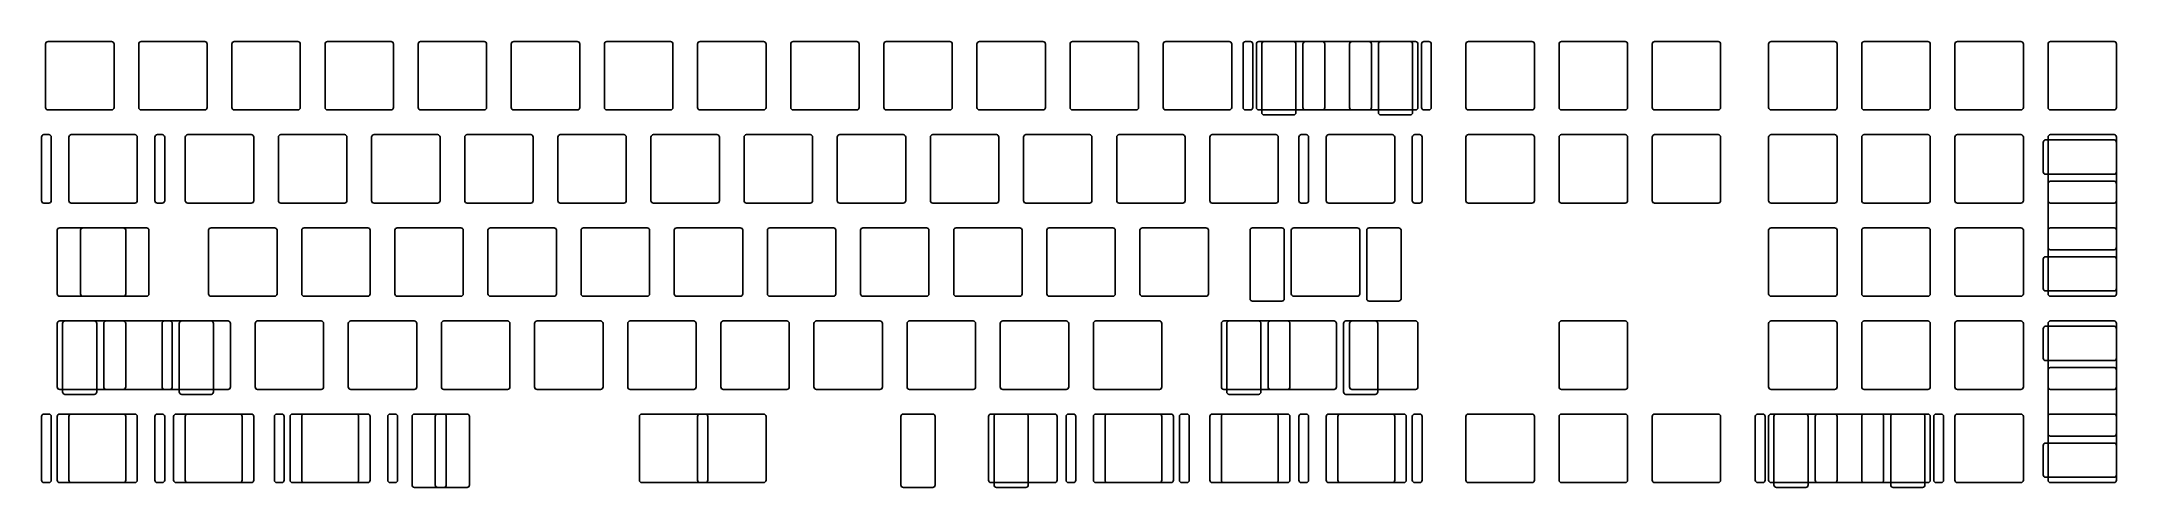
# Model space of a CAD drawing. Header units: millimetres. Extents: x 2 to 426, y -94 to -3.
import ezdxf

# ---------------------------------------------------------------- set-up
doc = ezdxf.new("R2010")
doc.units = ezdxf.units.MM

msp = doc.modelspace()

# ---------------------------------------------------------------- linework, layer by layer
for p, q in [((2.525, -3.025), (2.525, -16.025)), ((16.025, -2.525), (3.025, -2.525)), ((16.525, -16.025), (16.525, -3.025)), ((21.575, -3.025), (21.575, -16.025)), ((35.075, -2.525), (22.075, -2.525)), ((35.575, -16.025), (35.575, -3.025)), ((40.625, -3.025), (40.625, -16.025)), ((54.125, -2.525), (41.125, -2.525)), ((54.625, -16.025), (54.625, -3.025)), ((59.675, -3.025), (59.675, -16.025)), ((73.175, -2.525), (60.175, -2.525)), ((73.675, -16.025), (73.675, -3.025)), ((78.725, -3.025), (78.725, -16.025)), ((92.225, -2.525), (79.225, -2.525)), ((92.725, -16.025), (92.725, -3.025)), ((97.775, -3.025), (97.775, -16.025)), ((111.275, -2.525), (98.275, -2.525)), ((111.775, -16.025), (111.775, -3.025)), ((116.825, -3.025), (116.825, -16.025)), ((130.325, -2.525), (117.325, -2.525)), ((130.825, -16.025), (130.825, -3.025)), ((135.875, -3.025), (135.875, -16.025)), ((149.375, -2.525), (136.375, -2.525)), ((149.875, -16.025), (149.875, -3.025)), ((154.925, -3.025), (154.925, -16.025)), ((168.425, -2.525), (155.425, -2.525)), ((168.925, -16.025), (168.925, -3.025)), ((173.975, -3.025), (173.975, -16.025)), ((187.475, -2.525), (174.475, -2.525)), ((187.975, -16.025), (187.975, -3.025)), ((193.025, -3.025), (193.025, -16.025)), ((206.525, -2.525), (193.525, -2.525)), ((207.025, -16.025), (207.025, -3.025)), ((212.075, -3.025), (212.075, -16.025)), ((225.575, -2.525), (212.575, -2.525)), ((226.075, -16.025), (226.075, -3.025)), ((231.125, -3.025), (231.125, -16.025)), ((244.625, -2.525), (231.625, -2.525)), ((245.125, -16.025), (245.125, -3.025)), ((247.45, -3.025), (247.45, -16.025)), ((248.95, -2.525), (247.95, -2.525)), ((249.45, -16.025), (249.45, -3.025)), ((250.175, -3.025), (250.175, -16.025)), ((263.675, -2.525), (250.675, -2.525)), ((251.262, -3.025), (251.262, -17.025)), ((257.762, -2.525), (251.762, -2.525)), ((258.262, -17.025), (258.262, -3.025)), ((259.7, -3.025), (259.7, -16.025)), ((273.2, -2.525), (260.2, -2.525)), ((264.175, -16.025), (264.175, -3.025)), ((269.225, -3.025), (269.225, -16.025)), ((282.725, -2.525), (269.725, -2.525)), ((273.7, -16.025), (273.7, -3.025)), ((275.138, -3.025), (275.138, -17.025)), ((281.638, -2.525), (275.638, -2.525)), ((282.138, -17.025), (282.138, -3.025)), ((283.225, -16.025), (283.225, -3.025)), ((283.95, -3.025), (283.95, -16.025)), ((285.45, -2.525), (284.45, -2.525)), ((285.95, -16.025), (285.95, -3.025)), ((293.0375, -3.025), (293.0375, -16.025)), ((306.5375, -2.525), (293.5375, -2.525)), ((307.0375, -16.025), (307.0375, -3.025)), ((312.0875, -3.025), (312.0875, -16.025)), ((325.5875, -2.525), (312.5875, -2.525)), ((326.0875, -16.025), (326.0875, -3.025)), ((331.1375, -3.025), (331.1375, -16.025)), ((344.6375, -2.525), (331.6375, -2.525)), ((345.1375, -16.025), (345.1375, -3.025)), ((354.95, -3.025), (354.95, -16.025)), ((368.45, -2.525), (355.45, -2.525)), ((368.95, -16.025), (368.95, -3.025)), ((374, -3.025), (374, -16.025)), ((387.5, -2.525), (374.5, -2.525)), ((388, -16.025), (388, -3.025)), ((393.05, -3.025), (393.05, -16.025)), ((406.55, -2.525), (393.55, -2.525)), ((407.05, -16.025), (407.05, -3.025)), ((412.1, -3.025), (412.1, -16.025)), ((425.6, -2.525), (412.6, -2.525)), ((426.1, -16.025), (426.1, -3.025)), ((3.025, -16.525), (16.025, -16.525)), ((22.075, -16.525), (35.075, -16.525)), ((41.125, -16.525), (54.125, -16.525)), ((60.175, -16.525), (73.175, -16.525)), ((79.225, -16.525), (92.225, -16.525)), ((98.275, -16.525), (111.275, -16.525)), ((117.325, -16.525), (130.325, -16.525)), ((136.375, -16.525), (149.375, -16.525)), ((155.425, -16.525), (168.425, -16.525)), ((174.475, -16.525), (187.475, -16.525)), ((193.525, -16.525), (206.525, -16.525)), ((212.575, -16.525), (225.575, -16.525)), ((231.625, -16.525), (244.625, -16.525)), ((247.95, -16.525), (248.95, -16.525)), ((250.675, -16.525), (263.675, -16.525)), ((260.2, -16.525), (273.2, -16.525)), ((269.725, -16.525), (282.725, -16.525)), ((284.45, -16.525), (285.45, -16.525)), ((293.5375, -16.525), (306.5375, -16.525)), ((312.5875, -16.525), (325.5875, -16.525)), ((331.6375, -16.525), (344.6375, -16.525)), ((355.45, -16.525), (368.45, -16.525)), ((374.5, -16.525), (387.5, -16.525)), ((393.55, -16.525), (406.55, -16.525)), ((412.6, -16.525), (425.6, -16.525)), ((251.762, -17.525), (257.762, -17.525)), ((275.638, -17.525), (281.638, -17.525)), ((1.6875, -22.075), (1.6875, -35.075)), ((3.1875, -21.575), (2.1875, -21.575)), ((3.6875, -35.075), (3.6875, -22.075)), ((7.2875, -22.075), (7.2875, -35.075)), ((20.7875, -21.575), (7.7875, -21.575)), ((21.2875, -35.075), (21.2875, -22.075)), ((24.8875, -22.075), (24.8875, -35.075)), ((26.3875, -21.575), (25.3875, -21.575)), ((26.8875, -35.075), (26.8875, -22.075)), ((31.1, -22.075), (31.1, -35.075)), ((44.6, -21.575), (31.6, -21.575)), ((45.1, -35.075), (45.1, -22.075)), ((50.15, -22.075), (50.15, -35.075)), ((63.65, -21.575), (50.65, -21.575)), ((64.15, -35.075), (64.15, -22.075)), ((69.2, -22.075), (69.2, -35.075)), ((82.7, -21.575), (69.7, -21.575)), ((83.2, -35.075), (83.2, -22.075)), ((88.25, -22.075), (88.25, -35.075)), ((101.75, -21.575), (88.75, -21.575)), ((102.25, -35.075), (102.25, -22.075)), ((107.3, -22.075), (107.3, -35.075)), ((120.8, -21.575), (107.8, -21.575)), ((121.3, -35.075), (121.3, -22.075)), ((126.35, -22.075), (126.35, -35.075)), ((139.85, -21.575), (126.85, -21.575)), ((140.35, -35.075), (140.35, -22.075)), ((145.4, -22.075), (145.4, -35.075)), ((158.9, -21.575), (145.9, -21.575)), ((159.4, -35.075), (159.4, -22.075)), ((164.45, -22.075), (164.45, -35.075)), ((177.95, -21.575), (164.95, -21.575)), ((178.45, -35.075), (178.45, -22.075)), ((183.5, -22.075), (183.5, -35.075)), ((197, -21.575), (184, -21.575)), ((197.5, -35.075), (197.5, -22.075)), ((202.55, -22.075), (202.55, -35.075)), ((216.05, -21.575), (203.05, -21.575)), ((216.55, -35.075), (216.55, -22.075)), ((221.6, -22.075), (221.6, -35.075)), ((235.1, -21.575), (222.1, -21.575)), ((235.6, -35.075), (235.6, -22.075)), ((240.65, -22.075), (240.65, -35.075)), ((254.15, -21.575), (241.15, -21.575)), ((254.65, -35.075), (254.65, -22.075)), ((258.8625, -22.075), (258.8625, -35.075)), ((260.3625, -21.575), (259.3625, -21.575)), ((260.8625, -35.075), (260.8625, -22.075)), ((264.4625, -22.075), (264.4625, -35.075)), ((277.9625, -21.575), (264.9625, -21.575)), ((278.4625, -35.075), (278.4625, -22.075)), ((282.0625, -22.075), (282.0625, -35.075)), ((283.5625, -21.575), (282.5625, -21.575)), ((284.0625, -35.075), (284.0625, -22.075)), ((293.0375, -22.075), (293.0375, -35.075)), ((306.5375, -21.575), (293.5375, -21.575)), ((307.0375, -35.075), (307.0375, -22.075)), ((312.0875, -22.075), (312.0875, -35.075)), ((325.5875, -21.575), (312.5875, -21.575)), ((326.0875, -35.075), (326.0875, -22.075)), ((331.1375, -22.075), (331.1375, -35.075)), ((344.6375, -21.575), (331.6375, -21.575)), ((345.1375, -35.075), (345.1375, -22.075)), ((354.95, -22.075), (354.95, -35.075)), ((368.45, -21.575), (355.45, -21.575)), ((368.95, -35.075), (368.95, -22.075)), ((374, -22.075), (374, -35.075)), ((387.5, -21.575), (374.5, -21.575)), ((388, -35.075), (388, -22.075)), ((393.05, -22.075), (393.05, -35.075)), ((406.55, -21.575), (393.55, -21.575)), ((407.05, -35.075), (407.05, -22.075)), ((411.1, -23.162), (411.1, -29.162)), ((425.6, -22.662), (411.6, -22.662)), ((412.1, -22.075), (412.1, -35.075)), ((425.6, -21.575), (412.6, -21.575)), ((426.1, -35.075), (426.1, -22.075)), ((426.1, -29.162), (426.1, -23.162)), ((411.6, -29.662), (425.6, -29.662)), ((412.1, -31.6), (412.1, -44.6)), ((425.6, -31.1), (412.6, -31.1)), ((426.1, -44.6), (426.1, -31.6)), ((2.1875, -35.575), (3.1875, -35.575)), ((7.7875, -35.575), (20.7875, -35.575)), ((25.3875, -35.575), (26.3875, -35.575)), ((31.6, -35.575), (44.6, -35.575)), ((50.65, -35.575), (63.65, -35.575)), ((69.7, -35.575), (82.7, -35.575)), ((88.75, -35.575), (101.75, -35.575)), ((107.8, -35.575), (120.8, -35.575)), ((126.85, -35.575), (139.85, -35.575)), ((145.9, -35.575), (158.9, -35.575)), ((164.95, -35.575), (177.95, -35.575)), ((184, -35.575), (197, -35.575)), ((203.05, -35.575), (216.05, -35.575)), ((222.1, -35.575), (235.1, -35.575)), ((241.15, -35.575), (254.15, -35.575)), ((259.3625, -35.575), (260.3625, -35.575)), ((264.9625, -35.575), (277.9625, -35.575)), ((282.5625, -35.575), (283.5625, -35.575)), ((293.5375, -35.575), (306.5375, -35.575)), ((312.5875, -35.575), (325.5875, -35.575)), ((331.6375, -35.575), (344.6375, -35.575)), ((355.45, -35.575), (368.45, -35.575)), ((374.5, -35.575), (387.5, -35.575)), ((393.55, -35.575), (406.55, -35.575)), ((412.6, -35.575), (425.6, -35.575)), ((4.90625, -41.125), (4.90625, -54.125)), ((18.40625, -40.625), (5.40625, -40.625)), ((9.66875, -41.125), (9.66875, -54.125)), ((23.16875, -40.625), (10.16875, -40.625)), ((18.90625, -54.125), (18.90625, -41.125)), ((23.66875, -54.125), (23.66875, -41.125)), ((35.8625, -41.125), (35.8625, -54.125)), ((49.3625, -40.625), (36.3625, -40.625)), ((49.8625, -54.125), (49.8625, -41.125)), ((54.9125, -41.125), (54.9125, -54.125)), ((68.4125, -40.625), (55.4125, -40.625)), ((68.9125, -54.125), (68.9125, -41.125)), ((73.9625, -41.125), (73.9625, -54.125)), ((87.4625, -40.625), (74.4625, -40.625)), ((87.9625, -54.125), (87.9625, -41.125)), ((93.0125, -41.125), (93.0125, -54.125)), ((106.5125, -40.625), (93.5125, -40.625)), ((107.0125, -54.125), (107.0125, -41.125)), ((112.0625, -41.125), (112.0625, -54.125)), ((125.5625, -40.625), (112.5625, -40.625)), ((126.0625, -54.125), (126.0625, -41.125)), ((131.1125, -41.125), (131.1125, -54.125)), ((144.6125, -40.625), (131.6125, -40.625)), ((145.1125, -54.125), (145.1125, -41.125)), ((150.1625, -41.125), (150.1625, -54.125)), ((163.6625, -40.625), (150.6625, -40.625)), ((164.1625, -54.125), (164.1625, -41.125)), ((169.2125, -41.125), (169.2125, -54.125)), ((182.7125, -40.625), (169.7125, -40.625)), ((183.2125, -54.125), (183.2125, -41.125)), ((188.2625, -41.125), (188.2625, -54.125)), ((201.7625, -40.625), (188.7625, -40.625)), ((202.2625, -54.125), (202.2625, -41.125)), ((207.3125, -41.125), (207.3125, -54.125)), ((220.8125, -40.625), (207.8125, -40.625)), ((221.3125, -54.125), (221.3125, -41.125)), ((226.3625, -41.125), (226.3625, -54.125)), ((239.8625, -40.625), (226.8625, -40.625)), ((240.3625, -54.125), (240.3625, -41.125)), ((248.88075, -41.125), (248.88075, -55.125)), ((255.38075, -40.625), (249.38075, -40.625)), ((255.88075, -55.125), (255.88075, -41.125)), ((257.31875, -41.125), (257.31875, -54.125)), ((270.81875, -40.625), (257.81875, -40.625)), ((271.31875, -54.125), (271.31875, -41.125)), ((272.75675, -41.125), (272.75675, -55.125)), ((279.25675, -40.625), (273.25675, -40.625)), ((279.75675, -55.125), (279.75675, -41.125)), ((354.95, -41.125), (354.95, -54.125)), ((368.45, -40.625), (355.45, -40.625)), ((368.95, -54.125), (368.95, -41.125)), ((374, -41.125), (374, -54.125)), ((387.5, -40.625), (374.5, -40.625)), ((388, -54.125), (388, -41.125)), ((393.05, -41.125), (393.05, -54.125)), ((406.55, -40.625), (393.55, -40.625)), ((407.05, -54.125), (407.05, -41.125)), ((412.1, -41.125), (412.1, -54.125)), ((425.6, -40.625), (412.6, -40.625)), ((426.1, -54.125), (426.1, -41.125)), ((425.6, -46.538), (411.6, -46.538)), ((412.6, -45.1), (425.6, -45.1)), ((411.1, -47.038), (411.1, -53.038)), ((426.1, -53.038), (426.1, -47.038)), ((5.40625, -54.625), (18.40625, -54.625)), ((10.16875, -54.625), (23.16875, -54.625)), ((36.3625, -54.625), (49.3625, -54.625)), ((55.4125, -54.625), (68.4125, -54.625)), ((74.4625, -54.625), (87.4625, -54.625)), ((93.5125, -54.625), (106.5125, -54.625)), ((112.5625, -54.625), (125.5625, -54.625)), ((131.6125, -54.625), (144.6125, -54.625)), ((150.6625, -54.625), (163.6625, -54.625)), ((169.7125, -54.625), (182.7125, -54.625)), ((188.7625, -54.625), (201.7625, -54.625)), ((207.8125, -54.625), (220.8125, -54.625)), ((226.8625, -54.625), (239.8625, -54.625)), ((257.81875, -54.625), (270.81875, -54.625)), ((355.45, -54.625), (368.45, -54.625)), ((374.5, -54.625), (387.5, -54.625)), ((393.55, -54.625), (406.55, -54.625)), ((411.6, -53.538), (425.6, -53.538)), ((412.6, -54.625), (425.6, -54.625)), ((249.38075, -55.625), (255.38075, -55.625)), ((273.25675, -55.625), (279.25675, -55.625)), ((4.90625, -60.175), (4.90625, -73.175)), ((18.40625, -59.675), (5.40625, -59.675)), ((5.99325, -60.175), (5.99325, -74.175)), ((12.49325, -59.675), (6.49325, -59.675)), ((12.99325, -74.175), (12.99325, -60.175)), ((14.43125, -60.175), (14.43125, -73.175)), ((27.93125, -59.675), (14.93125, -59.675)), ((18.90625, -73.175), (18.90625, -60.175)), ((26.3375, -60.175), (26.3375, -73.175)), ((39.8375, -59.675), (26.8375, -59.675)), ((28.43125, -73.175), (28.43125, -60.175)), ((29.86925, -60.175), (29.86925, -74.175)), ((36.36925, -59.675), (30.36925, -59.675)), ((36.86925, -74.175), (36.86925, -60.175)), ((40.3375, -73.175), (40.3375, -60.175)), ((45.3875, -60.175), (45.3875, -73.175)), ((58.8875, -59.675), (45.8875, -59.675)), ((59.3875, -73.175), (59.3875, -60.175)), ((64.4375, -60.175), (64.4375, -73.175)), ((77.9375, -59.675), (64.9375, -59.675)), ((78.4375, -73.175), (78.4375, -60.175)), ((83.4875, -60.175), (83.4875, -73.175)), ((96.9875, -59.675), (83.9875, -59.675)), ((97.4875, -73.175), (97.4875, -60.175)), ((102.5375, -60.175), (102.5375, -73.175)), ((116.0375, -59.675), (103.0375, -59.675)), ((116.5375, -73.175), (116.5375, -60.175)), ((121.5875, -60.175), (121.5875, -73.175)), ((135.0875, -59.675), (122.0875, -59.675)), ((135.5875, -73.175), (135.5875, -60.175)), ((140.6375, -60.175), (140.6375, -73.175)), ((154.1375, -59.675), (141.1375, -59.675)), ((154.6375, -73.175), (154.6375, -60.175)), ((159.6875, -60.175), (159.6875, -73.175)), ((173.1875, -59.675), (160.1875, -59.675)), ((173.6875, -73.175), (173.6875, -60.175)), ((178.7375, -60.175), (178.7375, -73.175)), ((192.2375, -59.675), (179.2375, -59.675)), ((192.7375, -73.175), (192.7375, -60.175)), ((197.7875, -60.175), (197.7875, -73.175)), ((211.2875, -59.675), (198.2875, -59.675)), ((211.7875, -73.175), (211.7875, -60.175)), ((216.8375, -60.175), (216.8375, -73.175)), ((230.3375, -59.675), (217.3375, -59.675)), ((230.8375, -73.175), (230.8375, -60.175)), ((243.03125, -60.175), (243.03125, -73.175)), ((256.53125, -59.675), (243.53125, -59.675)), ((244.11825, -60.175), (244.11825, -74.175)), ((250.61825, -59.675), (244.61825, -59.675)), ((251.11825, -74.175), (251.11825, -60.175)), ((252.55625, -60.175), (252.55625, -73.175)), ((266.05625, -59.675), (253.05625, -59.675)), ((257.03125, -73.175), (257.03125, -60.175)), ((266.55625, -73.175), (266.55625, -60.175)), ((267.99425, -60.175), (267.99425, -74.175)), ((274.49425, -59.675), (268.49425, -59.675)), ((269.225, -60.175), (269.225, -73.175)), ((282.725, -59.675), (269.725, -59.675)), ((274.99425, -74.175), (274.99425, -60.175)), ((283.225, -73.175), (283.225, -60.175)), ((312.0875, -60.175), (312.0875, -73.175)), ((325.5875, -59.675), (312.5875, -59.675)), ((326.0875, -73.175), (326.0875, -60.175)), ((354.95, -60.175), (354.95, -73.175)), ((368.45, -59.675), (355.45, -59.675)), ((368.95, -73.175), (368.95, -60.175)), ((374, -60.175), (374, -73.175)), ((387.5, -59.675), (374.5, -59.675)), ((388, -73.175), (388, -60.175)), ((393.05, -60.175), (393.05, -73.175)), ((406.55, -59.675), (393.55, -59.675)), ((407.05, -73.175), (407.05, -60.175)), ((411.1, -61.262), (411.1, -67.262)), ((425.6, -60.762), (411.6, -60.762)), ((412.1, -60.175), (412.1, -73.175)), ((425.6, -59.675), (412.6, -59.675)), ((426.1, -73.175), (426.1, -60.175)), ((426.1, -67.262), (426.1, -61.262)), ((411.6, -67.762), (425.6, -67.762)), ((412.1, -69.7), (412.1, -82.7)), ((425.6, -69.2), (412.6, -69.2)), ((426.1, -82.7), (426.1, -69.7)), ((5.40625, -73.675), (18.40625, -73.675)), ((6.49325, -74.675), (12.49325, -74.675)), ((14.93125, -73.675), (27.93125, -73.675)), ((26.8375, -73.675), (39.8375, -73.675)), ((30.36925, -74.675), (36.36925, -74.675)), ((45.8875, -73.675), (58.8875, -73.675)), ((64.9375, -73.675), (77.9375, -73.675)), ((83.9875, -73.675), (96.9875, -73.675)), ((103.0375, -73.675), (116.0375, -73.675)), ((122.0875, -73.675), (135.0875, -73.675)), ((141.1375, -73.675), (154.1375, -73.675)), ((160.1875, -73.675), (173.1875, -73.675)), ((179.2375, -73.675), (192.2375, -73.675)), ((198.2875, -73.675), (211.2875, -73.675)), ((217.3375, -73.675), (230.3375, -73.675)), ((243.53125, -73.675), (256.53125, -73.675)), ((244.61825, -74.675), (250.61825, -74.675)), ((253.05625, -73.675), (266.05625, -73.675)), ((268.49425, -74.675), (274.49425, -74.675)), ((269.725, -73.675), (282.725, -73.675)), ((312.5875, -73.675), (325.5875, -73.675)), ((355.45, -73.675), (368.45, -73.675)), ((374.5, -73.675), (387.5, -73.675)), ((393.55, -73.675), (406.55, -73.675)), ((412.6, -73.675), (425.6, -73.675)), ((1.6875, -79.225), (1.6875, -92.225)), ((3.1875, -78.725), (2.1875, -78.725)), ((3.6875, -92.225), (3.6875, -79.225)), ((4.90625, -79.225), (4.90625, -92.225)), ((18.40625, -78.725), (5.40625, -78.725)), ((7.2875, -79.225), (7.2875, -92.225)), ((20.7875, -78.725), (7.7875, -78.725)), ((18.90625, -92.225), (18.90625, -79.225)), ((21.2875, -92.225), (21.2875, -79.225)), ((24.8875, -79.225), (24.8875, -92.225)), ((26.3875, -78.725), (25.3875, -78.725)), ((26.8875, -92.225), (26.8875, -79.225)), ((28.71875, -79.225), (28.71875, -92.225)), ((42.21875, -78.725), (29.21875, -78.725)), ((31.1, -79.225), (31.1, -92.225)), ((44.6, -78.725), (31.6, -78.725)), ((42.71875, -92.225), (42.71875, -79.225)), ((45.1, -92.225), (45.1, -79.225)), ((49.3125, -79.225), (49.3125, -92.225)), ((50.8125, -78.725), (49.8125, -78.725)), ((51.3125, -92.225), (51.3125, -79.225)), ((52.53125, -79.225), (52.53125, -92.225)), ((66.03125, -78.725), (53.03125, -78.725)), ((54.9125, -79.225), (54.9125, -92.225)), ((68.4125, -78.725), (55.4125, -78.725)), ((66.53125, -92.225), (66.53125, -79.225)), ((68.9125, -92.225), (68.9125, -79.225)), ((72.5125, -79.225), (72.5125, -92.225)), ((74.0125, -78.725), (73.0125, -78.725)), ((74.5125, -92.225), (74.5125, -79.225)), ((77.46875, -79.225), (77.46875, -93.225)), ((83.96875, -78.725), (77.96875, -78.725)), ((82.225, -79.225), (82.225, -93.225)), ((88.725, -78.725), (82.725, -78.725)), ((84.46875, -93.225), (84.46875, -79.225)), ((89.225, -93.225), (89.225, -79.225)), ((123.96875, -79.225), (123.96875, -92.225)), ((137.46875, -78.725), (124.46875, -78.725)), ((135.875, -79.225), (135.875, -92.225)), ((149.375, -78.725), (136.375, -78.725)), ((137.96875, -92.225), (137.96875, -79.225)), ((149.875, -92.225), (149.875, -79.225)), ((177.46875, -79.225), (177.46875, -93.225)), ((183.96875, -78.725), (177.96875, -78.725)), ((184.46875, -93.225), (184.46875, -79.225)), ((195.40625, -79.225), (195.40625, -92.225)), ((208.90625, -78.725), (195.90625, -78.725)), ((196.525, -79.225), (196.525, -93.225)), ((203.025, -78.725), (197.025, -78.725)), ((203.525, -93.225), (203.525, -79.225)), ((209.40625, -92.225), (209.40625, -79.225)), ((211.2375, -79.225), (211.2375, -92.225)), ((212.7375, -78.725), (211.7375, -78.725)), ((213.2375, -92.225), (213.2375, -79.225)), ((216.8375, -79.225), (216.8375, -92.225)), ((230.3375, -78.725), (217.3375, -78.725)), ((219.21875, -79.225), (219.21875, -92.225)), ((232.71875, -78.725), (219.71875, -78.725)), ((230.8375, -92.225), (230.8375, -79.225)), ((233.21875, -92.225), (233.21875, -79.225)), ((234.4375, -79.225), (234.4375, -92.225)), ((235.9375, -78.725), (234.9375, -78.725)), ((236.4375, -92.225), (236.4375, -79.225)), ((240.65, -79.225), (240.65, -92.225)), ((254.15, -78.725), (241.15, -78.725)), ((243.03125, -79.225), (243.03125, -92.225)), ((256.53125, -78.725), (243.53125, -78.725)), ((254.65, -92.225), (254.65, -79.225)), ((257.03125, -92.225), (257.03125, -79.225)), ((258.8625, -79.225), (258.8625, -92.225)), ((260.3625, -78.725), (259.3625, -78.725)), ((260.8625, -92.225), (260.8625, -79.225)), ((264.4625, -79.225), (264.4625, -92.225)), ((277.9625, -78.725), (264.9625, -78.725)), ((266.84375, -79.225), (266.84375, -92.225)), ((280.34375, -78.725), (267.34375, -78.725)), ((278.4625, -92.225), (278.4625, -79.225)), ((280.84375, -92.225), (280.84375, -79.225)), ((282.0625, -79.225), (282.0625, -92.225)), ((283.5625, -78.725), (282.5625, -78.725)), ((284.0625, -92.225), (284.0625, -79.225)), ((293.0375, -79.225), (293.0375, -92.225)), ((306.5375, -78.725), (293.5375, -78.725)), ((307.0375, -92.225), (307.0375, -79.225)), ((312.0875, -79.225), (312.0875, -92.225)), ((325.5875, -78.725), (312.5875, -78.725)), ((326.0875, -92.225), (326.0875, -79.225)), ((331.1375, -79.225), (331.1375, -92.225)), ((344.6375, -78.725), (331.6375, -78.725)), ((345.1375, -92.225), (345.1375, -79.225)), ((352.225, -79.225), (352.225, -92.225)), ((353.725, -78.725), (352.725, -78.725)), ((354.225, -92.225), (354.225, -79.225)), ((354.95, -79.225), (354.95, -92.225)), ((368.45, -78.725), (355.45, -78.725)), ((356.037, -79.225), (356.037, -93.225)), ((362.537, -78.725), (356.537, -78.725)), ((363.037, -93.225), (363.037, -79.225)), ((364.475, -79.225), (364.475, -92.225)), ((377.975, -78.725), (364.975, -78.725)), ((368.95, -92.225), (368.95, -79.225)), ((374, -79.225), (374, -92.225)), ((387.5, -78.725), (374.5, -78.725)), ((378.475, -92.225), (378.475, -79.225)), ((379.913, -79.225), (379.913, -93.225)), ((386.413, -78.725), (380.413, -78.725)), ((386.913, -93.225), (386.913, -79.225)), ((388, -92.225), (388, -79.225)), ((388.725, -79.225), (388.725, -92.225)), ((390.225, -78.725), (389.225, -78.725)), ((390.725, -92.225), (390.725, -79.225)), ((393.05, -79.225), (393.05, -92.225)), ((406.55, -78.725), (393.55, -78.725)), ((407.05, -92.225), (407.05, -79.225)), ((412.1, -79.225), (412.1, -92.225)), ((425.6, -78.725), (412.6, -78.725)), ((426.1, -92.225), (426.1, -79.225)), ((425.6, -84.638), (411.6, -84.638)), ((412.6, -83.2), (425.6, -83.2)), ((411.1, -85.138), (411.1, -91.138)), ((426.1, -91.138), (426.1, -85.138)), ((2.1875, -92.725), (3.1875, -92.725)), ((5.40625, -92.725), (18.40625, -92.725)), ((7.7875, -92.725), (20.7875, -92.725)), ((25.3875, -92.725), (26.3875, -92.725)), ((29.21875, -92.725), (42.21875, -92.725)), ((31.6, -92.725), (44.6, -92.725)), ((49.8125, -92.725), (50.8125, -92.725)), ((53.03125, -92.725), (66.03125, -92.725)), ((55.4125, -92.725), (68.4125, -92.725)), ((73.0125, -92.725), (74.0125, -92.725)), ((124.46875, -92.725), (137.46875, -92.725)), ((136.375, -92.725), (149.375, -92.725)), ((195.90625, -92.725), (208.90625, -92.725)), ((211.7375, -92.725), (212.7375, -92.725)), ((217.3375, -92.725), (230.3375, -92.725)), ((219.71875, -92.725), (232.71875, -92.725)), ((234.9375, -92.725), (235.9375, -92.725)), ((241.15, -92.725), (254.15, -92.725)), ((243.53125, -92.725), (256.53125, -92.725)), ((259.3625, -92.725), (260.3625, -92.725)), ((264.9625, -92.725), (277.9625, -92.725)), ((267.34375, -92.725), (280.34375, -92.725)), ((282.5625, -92.725), (283.5625, -92.725)), ((293.5375, -92.725), (306.5375, -92.725)), ((312.5875, -92.725), (325.5875, -92.725)), ((331.6375, -92.725), (344.6375, -92.725)), ((352.725, -92.725), (353.725, -92.725)), ((355.45, -92.725), (368.45, -92.725)), ((364.975, -92.725), (377.975, -92.725)), ((374.5, -92.725), (387.5, -92.725)), ((389.225, -92.725), (390.225, -92.725)), ((393.55, -92.725), (406.55, -92.725)), ((411.6, -91.638), (425.6, -91.638)), ((412.6, -92.725), (425.6, -92.725)), ((77.96875, -93.725), (83.96875, -93.725)), ((82.725, -93.725), (88.725, -93.725)), ((177.96875, -93.725), (183.96875, -93.725)), ((197.025, -93.725), (203.025, -93.725)), ((356.537, -93.725), (362.537, -93.725)), ((380.413, -93.725), (386.413, -93.725))]:
    msp.add_line(p, q)
for centre, start, end in [((3.025, -3.025), 90, 180), ((16.025, -3.025), 0, 90), ((22.075, -3.025), 90, 180), ((35.075, -3.025), 0, 90), ((41.125, -3.025), 90, 180), ((54.125, -3.025), 0, 90), ((60.175, -3.025), 90, 180), ((73.175, -3.025), 0, 90), ((79.225, -3.025), 90, 180), ((92.225, -3.025), 0, 90), ((98.275, -3.025), 90, 180), ((111.275, -3.025), 0, 90), ((117.325, -3.025), 90, 180), ((130.325, -3.025), 0, 90), ((136.375, -3.025), 90, 180), ((149.375, -3.025), 0, 90), ((155.425, -3.025), 90, 180), ((168.425, -3.025), 0, 90), ((174.475, -3.025), 90, 180), ((187.475, -3.025), 0, 90), ((193.525, -3.025), 90, 180), ((206.525, -3.025), 0, 90), ((212.575, -3.025), 90, 180), ((225.575, -3.025), 0, 90), ((231.625, -3.025), 90, 180), ((244.625, -3.025), 0, 90), ((247.95, -3.025), 90, 180), ((248.95, -3.025), 0, 90), ((250.675, -3.025), 90, 180), ((251.762, -3.025), 90, 180), ((257.762, -3.025), 0, 90), ((260.2, -3.025), 90, 180), ((263.675, -3.025), 0, 90), ((269.725, -3.025), 90, 180), ((273.2, -3.025), 0, 90), ((275.638, -3.025), 90, 180), ((281.638, -3.025), 0, 90), ((282.725, -3.025), 0, 90), ((284.45, -3.025), 90, 180), ((285.45, -3.025), 0, 90), ((293.5375, -3.025), 90, 180), ((306.5375, -3.025), 0, 90), ((312.5875, -3.025), 90, 180), ((325.5875, -3.025), 0, 90), ((331.6375, -3.025), 90, 180), ((344.6375, -3.025), 0, 90), ((355.45, -3.025), 90, 180), ((368.45, -3.025), 0, 90), ((374.5, -3.025), 90, 180), ((387.5, -3.025), 0, 90), ((393.55, -3.025), 90, 180), ((406.55, -3.025), 0, 90), ((412.6, -3.025), 90, 180), ((425.6, -3.025), 0, 90), ((3.025, -16.025), 180, 270), ((16.025, -16.025), 270, 0), ((22.075, -16.025), 180, 270), ((35.075, -16.025), 270, 0), ((41.125, -16.025), 180, 270), ((54.125, -16.025), 270, 0), ((60.175, -16.025), 180, 270), ((73.175, -16.025), 270, 0), ((79.225, -16.025), 180, 270), ((92.225, -16.025), 270, 0), ((98.275, -16.025), 180, 270), ((111.275, -16.025), 270, 0), ((117.325, -16.025), 180, 270), ((130.325, -16.025), 270, 0), ((136.375, -16.025), 180, 270), ((149.375, -16.025), 270, 0), ((155.425, -16.025), 180, 270), ((168.425, -16.025), 270, 0), ((174.475, -16.025), 180, 270), ((187.475, -16.025), 270, 0), ((193.525, -16.025), 180, 270), ((206.525, -16.025), 270, 0), ((212.575, -16.025), 180, 270), ((225.575, -16.025), 270, 0), ((231.625, -16.025), 180, 270), ((244.625, -16.025), 270, 0), ((247.95, -16.025), 180, 270), ((248.95, -16.025), 270, 0), ((250.675, -16.025), 180, 270), ((260.2, -16.025), 180, 270), ((263.675, -16.025), 270, 0), ((269.725, -16.025), 180, 270), ((273.2, -16.025), 270, 0), ((282.725, -16.025), 270, 0), ((284.45, -16.025), 180, 270), ((285.45, -16.025), 270, 0), ((293.5375, -16.025), 180, 270), ((306.5375, -16.025), 270, 0), ((312.5875, -16.025), 180, 270), ((325.5875, -16.025), 270, 0), ((331.6375, -16.025), 180, 270), ((344.6375, -16.025), 270, 0), ((355.45, -16.025), 180, 270), ((368.45, -16.025), 270, 0), ((374.5, -16.025), 180, 270), ((387.5, -16.025), 270, 0), ((393.55, -16.025), 180, 270), ((406.55, -16.025), 270, 0), ((412.6, -16.025), 180, 270), ((425.6, -16.025), 270, 0), ((251.762, -17.025), 180, 270), ((257.762, -17.025), 270, 0), ((275.638, -17.025), 180, 270), ((281.638, -17.025), 270, 0), ((2.1875, -22.075), 90, 180), ((3.1875, -22.075), 0, 90), ((7.7875, -22.075), 90, 180), ((20.7875, -22.075), 0, 90), ((25.3875, -22.075), 90, 180), ((26.3875, -22.075), 0, 90), ((31.6, -22.075), 90, 180), ((44.6, -22.075), 0, 90), ((50.65, -22.075), 90, 180), ((63.65, -22.075), 0, 90), ((69.7, -22.075), 90, 180), ((82.7, -22.075), 0, 90), ((88.75, -22.075), 90, 180), ((101.75, -22.075), 0, 90), ((107.8, -22.075), 90, 180), ((120.8, -22.075), 0, 90), ((126.85, -22.075), 90, 180), ((139.85, -22.075), 0, 90), ((145.9, -22.075), 90, 180), ((158.9, -22.075), 0, 90), ((164.95, -22.075), 90, 180), ((177.95, -22.075), 0, 90), ((184, -22.075), 90, 180), ((197, -22.075), 0, 90), ((203.05, -22.075), 90, 180), ((216.05, -22.075), 0, 90), ((222.1, -22.075), 90, 180), ((235.1, -22.075), 0, 90), ((241.15, -22.075), 90, 180), ((254.15, -22.075), 0, 90), ((259.3625, -22.075), 90, 180), ((260.3625, -22.075), 0, 90), ((264.9625, -22.075), 90, 180), ((277.9625, -22.075), 0, 90), ((282.5625, -22.075), 90, 180), ((283.5625, -22.075), 0, 90), ((293.5375, -22.075), 90, 180), ((306.5375, -22.075), 0, 90), ((312.5875, -22.075), 90, 180), ((325.5875, -22.075), 0, 90), ((331.6375, -22.075), 90, 180), ((344.6375, -22.075), 0, 90), ((355.45, -22.075), 90, 180), ((368.45, -22.075), 0, 90), ((374.5, -22.075), 90, 180), ((387.5, -22.075), 0, 90), ((393.55, -22.075), 90, 180), ((406.55, -22.075), 0, 90), ((411.6, -23.162), 90, 180), ((412.6, -22.075), 90, 180), ((425.6, -22.075), 0, 90), ((425.6, -23.162), 0, 90), ((411.6, -29.162), 180, 270), ((425.6, -29.162), 270, 0), ((412.6, -31.6), 90, 180), ((425.6, -31.6), 0, 90), ((2.1875, -35.075), 180, 270), ((3.1875, -35.075), 270, 0), ((7.7875, -35.075), 180, 270), ((20.7875, -35.075), 270, 0), ((25.3875, -35.075), 180, 270), ((26.3875, -35.075), 270, 0), ((31.6, -35.075), 180, 270), ((44.6, -35.075), 270, 0), ((50.65, -35.075), 180, 270), ((63.65, -35.075), 270, 0), ((69.7, -35.075), 180, 270), ((82.7, -35.075), 270, 0), ((88.75, -35.075), 180, 270), ((101.75, -35.075), 270, 0), ((107.8, -35.075), 180, 270), ((120.8, -35.075), 270, 0), ((126.85, -35.075), 180, 270), ((139.85, -35.075), 270, 0), ((145.9, -35.075), 180, 270), ((158.9, -35.075), 270, 0), ((164.95, -35.075), 180, 270), ((177.95, -35.075), 270, 0), ((184, -35.075), 180, 270), ((197, -35.075), 270, 0), ((203.05, -35.075), 180, 270), ((216.05, -35.075), 270, 0), ((222.1, -35.075), 180, 270), ((235.1, -35.075), 270, 0), ((241.15, -35.075), 180, 270), ((254.15, -35.075), 270, 0), ((259.3625, -35.075), 180, 270), ((260.3625, -35.075), 270, 0), ((264.9625, -35.075), 180, 270), ((277.9625, -35.075), 270, 0), ((282.5625, -35.075), 180, 270), ((283.5625, -35.075), 270, 0), ((293.5375, -35.075), 180, 270), ((306.5375, -35.075), 270, 0), ((312.5875, -35.075), 180, 270), ((325.5875, -35.075), 270, 0), ((331.6375, -35.075), 180, 270), ((344.6375, -35.075), 270, 0), ((355.45, -35.075), 180, 270), ((368.45, -35.075), 270, 0), ((374.5, -35.075), 180, 270), ((387.5, -35.075), 270, 0), ((393.55, -35.075), 180, 270), ((406.55, -35.075), 270, 0), ((412.6, -35.075), 180, 270), ((425.6, -35.075), 270, 0), ((5.40625, -41.125), 90, 180), ((10.16875, -41.125), 90, 180), ((18.40625, -41.125), 0, 90), ((23.16875, -41.125), 0, 90), ((36.3625, -41.125), 90, 180), ((49.3625, -41.125), 0, 90), ((55.4125, -41.125), 90, 180), ((68.4125, -41.125), 0, 90), ((74.4625, -41.125), 90, 180), ((87.4625, -41.125), 0, 90), ((93.5125, -41.125), 90, 180), ((106.5125, -41.125), 0, 90), ((112.5625, -41.125), 90, 180), ((125.5625, -41.125), 0, 90), ((131.6125, -41.125), 90, 180), ((144.6125, -41.125), 0, 90), ((150.6625, -41.125), 90, 180), ((163.6625, -41.125), 0, 90), ((169.7125, -41.125), 90, 180), ((182.7125, -41.125), 0, 90), ((188.7625, -41.125), 90, 180), ((201.7625, -41.125), 0, 90), ((207.8125, -41.125), 90, 180), ((220.8125, -41.125), 0, 90), ((226.8625, -41.125), 90, 180), ((239.8625, -41.125), 0, 90), ((249.38075, -41.125), 90, 180), ((255.38075, -41.125), 0, 90), ((257.81875, -41.125), 90, 180), ((270.81875, -41.125), 0, 90), ((273.25675, -41.125), 90, 180), ((279.25675, -41.125), 0, 90), ((355.45, -41.125), 90, 180), ((368.45, -41.125), 0, 90), ((374.5, -41.125), 90, 180), ((387.5, -41.125), 0, 90), ((393.55, -41.125), 90, 180), ((406.55, -41.125), 0, 90), ((412.6, -41.125), 90, 180), ((425.6, -41.125), 0, 90), ((411.6, -47.038), 90, 180), ((412.6, -44.6), 180, 270), ((425.6, -44.6), 270, 0), ((425.6, -47.038), 0, 90), ((5.40625, -54.125), 180, 270), ((10.16875, -54.125), 180, 270), ((18.40625, -54.125), 270, 0), ((23.16875, -54.125), 270, 0), ((36.3625, -54.125), 180, 270), ((49.3625, -54.125), 270, 0), ((55.4125, -54.125), 180, 270), ((68.4125, -54.125), 270, 0), ((74.4625, -54.125), 180, 270), ((87.4625, -54.125), 270, 0), ((93.5125, -54.125), 180, 270), ((106.5125, -54.125), 270, 0), ((112.5625, -54.125), 180, 270), ((125.5625, -54.125), 270, 0), ((131.6125, -54.125), 180, 270), ((144.6125, -54.125), 270, 0), ((150.6625, -54.125), 180, 270), ((163.6625, -54.125), 270, 0), ((169.7125, -54.125), 180, 270), ((182.7125, -54.125), 270, 0), ((188.7625, -54.125), 180, 270), ((201.7625, -54.125), 270, 0), ((207.8125, -54.125), 180, 270), ((220.8125, -54.125), 270, 0), ((226.8625, -54.125), 180, 270), ((239.8625, -54.125), 270, 0), ((249.38075, -55.125), 180, 270), ((255.38075, -55.125), 270, 0), ((257.81875, -54.125), 180, 270), ((270.81875, -54.125), 270, 0), ((273.25675, -55.125), 180, 270), ((279.25675, -55.125), 270, 0), ((355.45, -54.125), 180, 270), ((368.45, -54.125), 270, 0), ((374.5, -54.125), 180, 270), ((387.5, -54.125), 270, 0), ((393.55, -54.125), 180, 270), ((406.55, -54.125), 270, 0), ((411.6, -53.038), 180, 270), ((412.6, -54.125), 180, 270), ((425.6, -53.038), 270, 0), ((425.6, -54.125), 270, 0), ((5.40625, -60.175), 90, 180), ((6.49325, -60.175), 90, 180), ((12.49325, -60.175), 0, 90), ((14.93125, -60.175), 90, 180), ((18.40625, -60.175), 0, 90), ((26.8375, -60.175), 90, 180), ((27.93125, -60.175), 0, 90), ((30.36925, -60.175), 90, 180), ((36.36925, -60.175), 0, 90), ((39.8375, -60.175), 0, 90), ((45.8875, -60.175), 90, 180), ((58.8875, -60.175), 0, 90), ((64.9375, -60.175), 90, 180), ((77.9375, -60.175), 0, 90), ((83.9875, -60.175), 90, 180), ((96.9875, -60.175), 0, 90), ((103.0375, -60.175), 90, 180), ((116.0375, -60.175), 0, 90), ((122.0875, -60.175), 90, 180), ((135.0875, -60.175), 0, 90), ((141.1375, -60.175), 90, 180), ((154.1375, -60.175), 0, 90), ((160.1875, -60.175), 90, 180), ((173.1875, -60.175), 0, 90), ((179.2375, -60.175), 90, 180), ((192.2375, -60.175), 0, 90), ((198.2875, -60.175), 90, 180), ((211.2875, -60.175), 0, 90), ((217.3375, -60.175), 90, 180), ((230.3375, -60.175), 0, 90), ((243.53125, -60.175), 90, 180), ((244.61825, -60.175), 90, 180), ((250.61825, -60.175), 0, 90), ((253.05625, -60.175), 90, 180), ((256.53125, -60.175), 0, 90), ((266.05625, -60.175), 0, 90), ((268.49425, -60.175), 90, 180), ((269.725, -60.175), 90, 180), ((274.49425, -60.175), 0, 90), ((282.725, -60.175), 0, 90), ((312.5875, -60.175), 90, 180), ((325.5875, -60.175), 0, 90), ((355.45, -60.175), 90, 180), ((368.45, -60.175), 0, 90), ((374.5, -60.175), 90, 180), ((387.5, -60.175), 0, 90), ((393.55, -60.175), 90, 180), ((406.55, -60.175), 0, 90), ((411.6, -61.262), 90, 180), ((412.6, -60.175), 90, 180), ((425.6, -60.175), 0, 90), ((425.6, -61.262), 0, 90), ((411.6, -67.262), 180, 270), ((425.6, -67.262), 270, 0), ((412.6, -69.7), 90, 180), ((425.6, -69.7), 0, 90), ((5.40625, -73.175), 180, 270), ((6.49325, -74.175), 180, 270), ((12.49325, -74.175), 270, 0), ((14.93125, -73.175), 180, 270), ((18.40625, -73.175), 270, 0), ((26.8375, -73.175), 180, 270), ((27.93125, -73.175), 270, 0), ((30.36925, -74.175), 180, 270), ((36.36925, -74.175), 270, 0), ((39.8375, -73.175), 270, 0), ((45.8875, -73.175), 180, 270), ((58.8875, -73.175), 270, 0), ((64.9375, -73.175), 180, 270), ((77.9375, -73.175), 270, 0), ((83.9875, -73.175), 180, 270), ((96.9875, -73.175), 270, 0), ((103.0375, -73.175), 180, 270), ((116.0375, -73.175), 270, 0), ((122.0875, -73.175), 180, 270), ((135.0875, -73.175), 270, 0), ((141.1375, -73.175), 180, 270), ((154.1375, -73.175), 270, 0), ((160.1875, -73.175), 180, 270), ((173.1875, -73.175), 270, 0), ((179.2375, -73.175), 180, 270), ((192.2375, -73.175), 270, 0), ((198.2875, -73.175), 180, 270), ((211.2875, -73.175), 270, 0), ((217.3375, -73.175), 180, 270), ((230.3375, -73.175), 270, 0), ((243.53125, -73.175), 180, 270), ((244.61825, -74.175), 180, 270), ((250.61825, -74.175), 270, 0), ((253.05625, -73.175), 180, 270), ((256.53125, -73.175), 270, 0), ((266.05625, -73.175), 270, 0), ((268.49425, -74.175), 180, 270), ((269.725, -73.175), 180, 270), ((274.49425, -74.175), 270, 0), ((282.725, -73.175), 270, 0), ((312.5875, -73.175), 180, 270), ((325.5875, -73.175), 270, 0), ((355.45, -73.175), 180, 270), ((368.45, -73.175), 270, 0), ((374.5, -73.175), 180, 270), ((387.5, -73.175), 270, 0), ((393.55, -73.175), 180, 270), ((406.55, -73.175), 270, 0), ((412.6, -73.175), 180, 270), ((425.6, -73.175), 270, 0), ((2.1875, -79.225), 90, 180), ((3.1875, -79.225), 0, 90), ((5.40625, -79.225), 90, 180), ((7.7875, -79.225), 90, 180), ((18.40625, -79.225), 0, 90), ((20.7875, -79.225), 0, 90), ((25.3875, -79.225), 90, 180), ((26.3875, -79.225), 0, 90), ((29.21875, -79.225), 90, 180), ((31.6, -79.225), 90, 180), ((42.21875, -79.225), 0, 90), ((44.6, -79.225), 0, 90), ((49.8125, -79.225), 90, 180), ((50.8125, -79.225), 0, 90), ((53.03125, -79.225), 90, 180), ((55.4125, -79.225), 90, 180), ((66.03125, -79.225), 0, 90), ((68.4125, -79.225), 0, 90), ((73.0125, -79.225), 90, 180), ((74.0125, -79.225), 0, 90), ((77.96875, -79.225), 90, 180), ((82.725, -79.225), 90, 180), ((83.96875, -79.225), 0, 90), ((88.725, -79.225), 0, 90), ((124.46875, -79.225), 90, 180), ((136.375, -79.225), 90, 180), ((137.46875, -79.225), 0, 90), ((149.375, -79.225), 0, 90), ((177.96875, -79.225), 90, 180), ((183.96875, -79.225), 0, 90), ((195.90625, -79.225), 90, 180), ((197.025, -79.225), 90, 180), ((203.025, -79.225), 0, 90), ((208.90625, -79.225), 0, 90), ((211.7375, -79.225), 90, 180), ((212.7375, -79.225), 0, 90), ((217.3375, -79.225), 90, 180), ((219.71875, -79.225), 90, 180), ((230.3375, -79.225), 0, 90), ((232.71875, -79.225), 0, 90), ((234.9375, -79.225), 90, 180), ((235.9375, -79.225), 0, 90), ((241.15, -79.225), 90, 180), ((243.53125, -79.225), 90, 180), ((254.15, -79.225), 0, 90), ((256.53125, -79.225), 0, 90), ((259.3625, -79.225), 90, 180), ((260.3625, -79.225), 0, 90), ((264.9625, -79.225), 90, 180), ((267.34375, -79.225), 90, 180), ((277.9625, -79.225), 0, 90), ((280.34375, -79.225), 0, 90), ((282.5625, -79.225), 90, 180), ((283.5625, -79.225), 0, 90), ((293.5375, -79.225), 90, 180), ((306.5375, -79.225), 0, 90), ((312.5875, -79.225), 90, 180), ((325.5875, -79.225), 0, 90), ((331.6375, -79.225), 90, 180), ((344.6375, -79.225), 0, 90), ((352.725, -79.225), 90, 180), ((353.725, -79.225), 0, 90), ((355.45, -79.225), 90, 180), ((356.537, -79.225), 90, 180), ((362.537, -79.225), 0, 90), ((364.975, -79.225), 90, 180), ((368.45, -79.225), 0, 90), ((374.5, -79.225), 90, 180), ((377.975, -79.225), 0, 90), ((380.413, -79.225), 90, 180), ((386.413, -79.225), 0, 90), ((387.5, -79.225), 0, 90), ((389.225, -79.225), 90, 180), ((390.225, -79.225), 0, 90), ((393.55, -79.225), 90, 180), ((406.55, -79.225), 0, 90), ((412.6, -79.225), 90, 180), ((425.6, -79.225), 0, 90), ((411.6, -85.138), 90, 180), ((412.6, -82.7), 180, 270), ((425.6, -82.7), 270, 0), ((425.6, -85.138), 0, 90), ((2.1875, -92.225), 180, 270), ((3.1875, -92.225), 270, 0), ((5.40625, -92.225), 180, 270), ((7.7875, -92.225), 180, 270), ((18.40625, -92.225), 270, 0), ((20.7875, -92.225), 270, 0), ((25.3875, -92.225), 180, 270), ((26.3875, -92.225), 270, 0), ((29.21875, -92.225), 180, 270), ((31.6, -92.225), 180, 270), ((42.21875, -92.225), 270, 0), ((44.6, -92.225), 270, 0), ((49.8125, -92.225), 180, 270), ((50.8125, -92.225), 270, 0), ((53.03125, -92.225), 180, 270), ((55.4125, -92.225), 180, 270), ((66.03125, -92.225), 270, 0), ((68.4125, -92.225), 270, 0), ((73.0125, -92.225), 180, 270), ((74.0125, -92.225), 270, 0), ((77.96875, -93.225), 180, 270), ((82.725, -93.225), 180, 270), ((83.96875, -93.225), 270, 0), ((88.725, -93.225), 270, 0), ((124.46875, -92.225), 180, 270), ((136.375, -92.225), 180, 270), ((137.46875, -92.225), 270, 0), ((149.375, -92.225), 270, 0), ((177.96875, -93.225), 180, 270), ((183.96875, -93.225), 270, 0), ((195.90625, -92.225), 180, 270), ((197.025, -93.225), 180, 270), ((203.025, -93.225), 270, 0), ((208.90625, -92.225), 270, 0), ((211.7375, -92.225), 180, 270), ((212.7375, -92.225), 270, 0), ((217.3375, -92.225), 180, 270), ((219.71875, -92.225), 180, 270), ((230.3375, -92.225), 270, 0), ((232.71875, -92.225), 270, 0), ((234.9375, -92.225), 180, 270), ((235.9375, -92.225), 270, 0), ((241.15, -92.225), 180, 270), ((243.53125, -92.225), 180, 270), ((254.15, -92.225), 270, 0), ((256.53125, -92.225), 270, 0), ((259.3625, -92.225), 180, 270), ((260.3625, -92.225), 270, 0), ((264.9625, -92.225), 180, 270), ((267.34375, -92.225), 180, 270), ((277.9625, -92.225), 270, 0), ((280.34375, -92.225), 270, 0), ((282.5625, -92.225), 180, 270), ((283.5625, -92.225), 270, 0), ((293.5375, -92.225), 180, 270), ((306.5375, -92.225), 270, 0), ((312.5875, -92.225), 180, 270), ((325.5875, -92.225), 270, 0), ((331.6375, -92.225), 180, 270), ((344.6375, -92.225), 270, 0), ((352.725, -92.225), 180, 270), ((353.725, -92.225), 270, 0), ((355.45, -92.225), 180, 270), ((356.537, -93.225), 180, 270), ((362.537, -93.225), 270, 0), ((364.975, -92.225), 180, 270), ((368.45, -92.225), 270, 0), ((374.5, -92.225), 180, 270), ((377.975, -92.225), 270, 0), ((380.413, -93.225), 180, 270), ((386.413, -93.225), 270, 0), ((387.5, -92.225), 270, 0), ((389.225, -92.225), 180, 270), ((390.225, -92.225), 270, 0), ((393.55, -92.225), 180, 270), ((406.55, -92.225), 270, 0), ((411.6, -91.138), 180, 270), ((412.6, -92.225), 180, 270), ((425.6, -91.138), 270, 0), ((425.6, -92.225), 270, 0)]:
    msp.add_arc(centre, 0.5, start, end)

doc.saveas('drawing.dxf')
